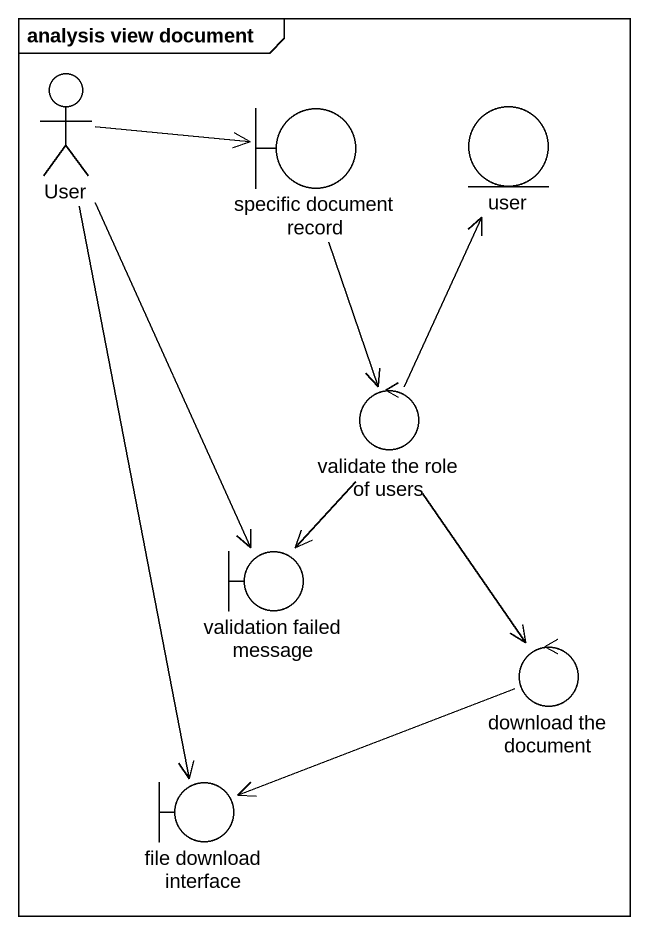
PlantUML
@startuml
mainframe analysis view document
actor User
boundary "specific document record" as specific_document_record
entity user
control "validate the role of users" as validate_the_role_of_users
boundary "validation failed message" as validation_failed_message
control "download the document" as download_the_document
boundary "file download interface" as file_download_interface
User -right-> specific_document_record
User --> validation_failed_message
User --> file_download_interface
specific_document_record --> validate_the_role_of_users
validate_the_role_of_users -up-> user
validate_the_role_of_users --> validation_failed_message
validate_the_role_of_users --> download_the_document
download_the_document -left-> file_download_interface
@enduml
